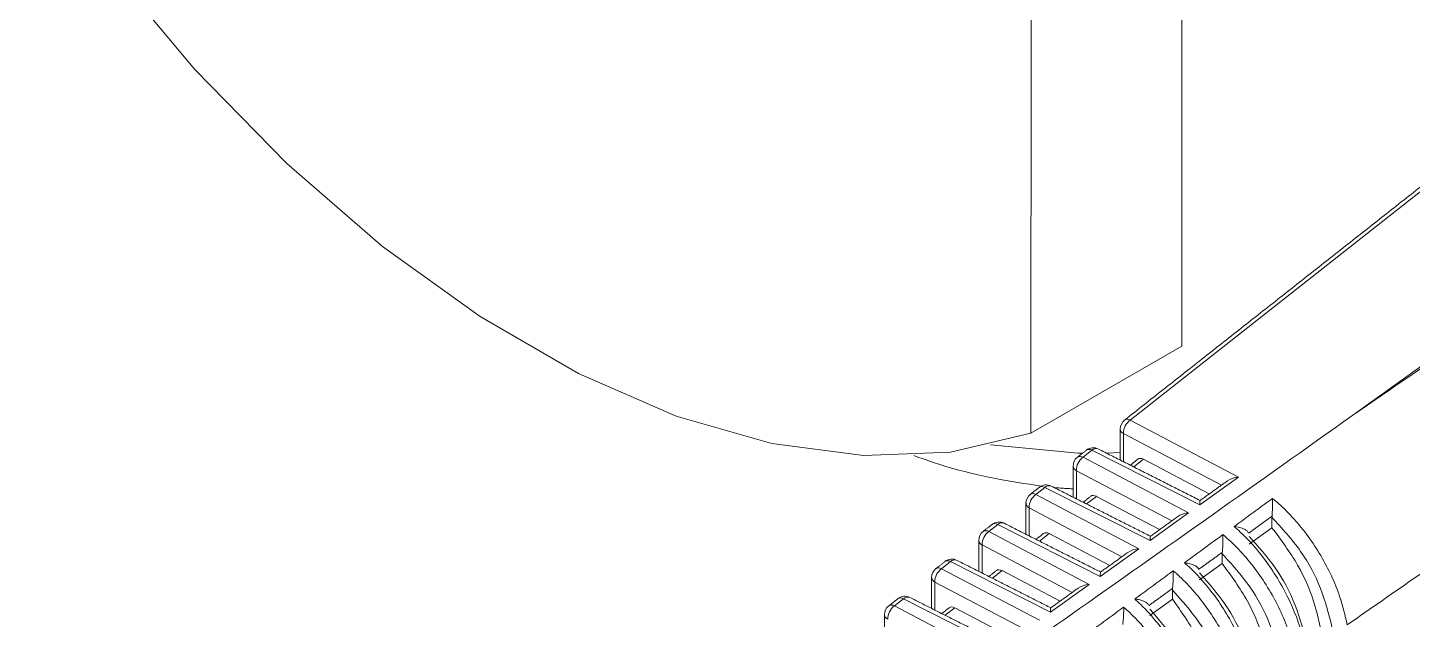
# Model space of a CAD drawing. Extents: x 12.1 to 108.7, y 1 to 80.4.
# Drawn here: x 17.79 to 19.009, y 60.665 to 61.186 of the extents above; entities that cross this region are included whole.
import ezdxf

# ---------------------------------------------------------------- set-up
doc = ezdxf.new("R2010")
doc.units = 0
doc.header["$MEASUREMENT"] = 0
doc.linetypes.add('SLD-Solid', pattern=[0])
doc.layers.add('OBJECT', color=7, linetype='CONTINUOUS')

msp = doc.modelspace()

# ---------------------------------------------------------------- linework, layer by layer
at = {"layer": 'OBJECT', "linetype": 'SLD-Solid', "lineweight": 15}
for p, q in [((18.8074, 67.7251), (18.8063, 60.9054)), ((18.6744, 67.6484), (18.6734, 60.8287)), ((19.0345, 61.0558), (18.7608, 60.8402)), ((18.9569, 60.8445), (19.161, 60.9913)), ((18.6734, 60.8287), (18.8063, 60.9054)), ((18.7608, 60.8402), (18.8561, 60.79)), ((18.8412, 60.7829), (18.7549, 60.8284)), ((18.7549, 60.8284), (18.7549, 60.8035)), ((18.7271, 60.8136), (18.7193, 60.8075)), ((18.8221, 60.7655), (18.7271, 60.8136)), ((18.7399, 60.8112), (18.7521, 60.8117)), ((18.7974, 60.7514), (18.7134, 60.7956)), ((18.7134, 60.7956), (18.7134, 60.7708)), ((18.7193, 60.8075), (18.8123, 60.7585)), ((18.7725, 60.8058), (18.7639, 60.799)), ((18.7725, 60.8058), (18.8305, 60.7752)), ((18.8561, 60.79), (18.8221, 60.7655)), ((18.6856, 60.7809), (18.6777, 60.7747)), ((18.6777, 60.7747), (18.7684, 60.7269)), ((18.7783, 60.734), (18.6856, 60.7809)), ((18.731, 60.773), (18.7224, 60.7663)), ((18.731, 60.773), (18.7867, 60.7437)), ((18.7535, 60.7198), (18.6718, 60.7629)), ((18.6718, 60.7629), (18.6718, 60.7382)), ((18.6441, 60.7482), (18.6362, 60.742)), ((18.7344, 60.7025), (18.6441, 60.7482)), ((18.8123, 60.7585), (18.7783, 60.734)), ((18.8857, 60.7454), (18.8857, 60.7544)), ((18.6362, 60.742), (18.7246, 60.6954)), ((18.6894, 60.7403), (18.6809, 60.7336)), ((18.6894, 60.7403), (18.7428, 60.7121)), ((18.8657, 60.731), (18.8857, 60.7454)), ((18.7097, 60.6883), (18.6303, 60.7302)), ((18.6303, 60.7302), (18.6303, 60.7055)), ((18.7684, 60.7269), (18.7344, 60.7025)), ((18.8419, 60.7139), (18.8419, 60.7224)), ((18.6025, 60.7155), (18.5947, 60.7093)), ((18.6906, 60.671), (18.6025, 60.7155)), ((18.8219, 60.6995), (18.8419, 60.7139)), ((18.5947, 60.7093), (18.6808, 60.6639)), ((18.6479, 60.7076), (18.6394, 60.7009)), ((18.6479, 60.7076), (18.699, 60.6806)), ((18.6658, 60.6568), (18.5888, 60.6974)), ((18.5888, 60.6974), (18.5888, 60.6728)), ((18.7246, 60.6954), (18.6906, 60.671)), ((18.798, 60.6824), (18.798, 60.6904)), ((18.561, 60.6828), (18.5531, 60.6765)), ((18.5531, 60.6765), (18.6369, 60.6324)), ((18.6468, 60.6394), (18.561, 60.6828)), ((18.6063, 60.6748), (18.5979, 60.6682)), ((18.6063, 60.6748), (18.6551, 60.6491)), ((18.778, 60.668), (18.798, 60.6824))]:
    msp.add_line(p, q, dxfattribs=at)
at = {"layer": 'OBJECT', "linetype": 'SLD-Solid', "lineweight": 15, "flags": 128}
for points in [[(17.7895, 61.3391), (17.8604, 61.2405), (17.9369, 61.1491), (18.0178, 61.0663), (18.102, 60.9933), (18.1881, 60.9314), (18.2748, 60.8813), (18.3609, 60.8438), (18.4451, 60.8196), (18.526, 60.8089), (18.6025, 60.8119), (18.6734, 60.8287)], [(18.6376, 60.8184), (18.7151, 60.8111), (18.7187, 60.811)]]:
    msp.add_lwpolyline(points, dxfattribs=at)
at = {"layer": 'OBJECT', "linetype": 'SLD-Solid', "lineweight": 15}
for centre, radius, start, end in [((18.7621, 60.8324), 0.01, 128.2361, 180), ((18.7568, 60.8327), 0.00479, 184.135, 246.5137), ((18.7698, 60.8284), 0.0149, 127.0577, 180.0165), ((18.7583, 60.8362), 0.00473, 57.9077, 121.0665), ((18.7168, 60.8036), 0.00458, 56.7349, 122.2392), ((18.7283, 60.8058), 0.01, 63.1776, 128.2361), ((18.7245, 60.8098), 0.00458, 56.7349, 122.2392), ((18.7308, 60.8096), 0.00551, 68.9256, 133.0264), ((18.7205, 60.7997), 0.01, 128.2361, 180), ((18.7153, 60.8), 0.00479, 184.135, 246.5137), ((18.7282, 60.7956), 0.0149, 127.0577, 180.0165), ((18.679, 60.7669), 0.01, 128.2361, 180), ((18.6867, 60.7629), 0.0149, 127.0577, 180.0165), ((18.6752, 60.7709), 0.00458, 56.7349, 122.2392), ((18.6868, 60.7731), 0.01, 63.1776, 128.2361), ((18.683, 60.7771), 0.00458, 56.7349, 122.2392), ((18.6893, 60.7769), 0.00551, 68.9256, 133.0264), ((18.6738, 60.7673), 0.00479, 184.135, 246.5137), ((18.6453, 60.7404), 0.01, 63.1776, 128.2361), ((18.6415, 60.7444), 0.00458, 56.7349, 122.2392), ((18.6478, 60.7442), 0.00551, 68.9256, 133.0264), ((18.6374, 60.7342), 0.01, 128.2361, 180), ((18.6452, 60.7302), 0.0149, 127.0577, 180.0165), ((18.6337, 60.7382), 0.00458, 56.7349, 122.2392), ((18.6322, 60.7345), 0.00479, 184.135, 246.5137), ((18.6038, 60.7077), 0.01, 63.1776, 128.2361), ((18.6, 60.7117), 0.00458, 56.7349, 122.2392), ((18.6063, 60.7115), 0.00551, 68.9256, 133.0264), ((18.5959, 60.7015), 0.01, 128.2361, 180), ((18.5907, 60.7018), 0.00479, 184.135, 246.5137), ((18.6036, 60.6974), 0.0149, 127.0577, 180.0165), ((18.5921, 60.7054), 0.00458, 56.7349, 122.2392), ((18.5543, 60.6687), 0.01, 128.2361, 180), ((18.5621, 60.6647), 0.0149, 127.0577, 180.0165), ((18.5506, 60.6727), 0.00458, 56.7349, 122.2392), ((18.5623, 60.675), 0.01, 63.1776, 128.2361), ((18.5585, 60.679), 0.00458, 56.7349, 122.2392), ((18.5648, 60.6788), 0.00551, 68.9256, 133.0264), ((18.5491, 60.6691), 0.00479, 184.135, 246.5137)]:
    msp.add_arc(centre, radius, start, end, dxfattribs=at)
for centre, major_axis, ratio, start_param, end_param in [((20.544, 63.8764), (13.5348, 9.6488), 0.094709, 4.527712, 4.543224), ((18.7729, 60.7973), (-0.00494, 0.00879), 0.568104, 5.562304, 6.372114), ((18.8573, 60.7822), (0.0141, 0.001), 0.559485, 1.619644, 2.406669), ((18.7314, 60.7646), (-0.00494, 0.00879), 0.568104, 5.562304, 6.372114), ((18.8233, 60.7577), (-0.0009, 0.0117), 0.071971, 0.043681, 0.830706), ((18.8135, 60.7507), (0.0141, 0.001), 0.559485, 1.619644, 2.406669), ((18.6898, 60.7318), (-0.00494, 0.00879), 0.568104, 5.562304, 6.372114), ((18.7795, 60.7262), (-0.0009, 0.0117), 0.071971, 0.043681, 0.830706), ((18.7697, 60.7191), (0.0141, 0.001), 0.559485, 1.619644, 2.406669), ((18.6483, 60.6991), (-0.00494, 0.00879), 0.568104, 5.562304, 6.372114), ((18.7357, 60.6947), (-0.0009, 0.0117), 0.071971, 0.043681, 0.830706), ((18.7258, 60.6876), (0.0141, 0.001), 0.559485, 1.619644, 2.406669), ((18.6067, 60.6664), (-0.00494, 0.00879), 0.568104, 5.562304, 6.372114), ((18.6918, 60.6632), (-0.0009, 0.0117), 0.071971, 0.043681, 0.830706)]:
    msp.add_ellipse(centre, major_axis=major_axis, ratio=ratio, start_param=start_param, end_param=end_param, dxfattribs=at)
for points, knots in [([(18.8067, 62.9591), (18.8112, 62.9561), (18.8566, 62.9263), (18.9305, 62.8433), (19.0284, 62.7137), (19.1113, 62.5605), (19.1841, 62.3857), (19.244, 62.1937), (19.2912, 61.9884), (19.324, 61.7829), (19.3426, 61.5896), (19.3475, 61.4173), (19.3415, 61.2696), (19.3281, 61.1916), (19.3215, 61.1536)], [0, 0, 0, 0, 0.0090948, 0.0910381, 0.1730185, 0.2594217, 0.3458505, 0.4420759, 0.5382785, 0.6363083, 0.7342892, 0.824477, 0.9146667, 1, 1, 1, 1]), ([(19.2483, 60.866), (19.1909, 60.826), (19.0922, 60.7573), (18.9934, 60.6886), (18.952, 60.6598)], [0, 0, 0, 0, 0.581449, 1, 1, 1, 1]), ([(18.451, 60.4887), (18.4551, 60.4915), (18.4755, 60.5058), (18.5615, 60.5657), (18.7268, 60.6811), (18.8743, 60.7858), (18.9569, 60.8445)], [0, 0, 0, 0, 0.024148, 0.120739, 0.507103, 1, 1, 1, 1]), ([(18.5701, 60.8089), (18.5799, 60.8055), (18.6178, 60.7922), (18.6549, 60.7863), (18.6824, 60.782)], [0, 0, 0, 0, 0.257824, 1, 1, 1, 1]), ([(18.8523, 60.7465), (18.857, 60.7499), (18.8683, 60.7581), (18.8796, 60.7664), (18.8862, 60.7712)], [0, 0, 0, 0, 0.4125571, 1, 1, 1, 1]), ([(18.8862, 60.7712), (18.8862, 60.7712), (18.8863, 60.7701), (18.8863, 60.7675), (18.8862, 60.7632), (18.886, 60.7588), (18.8858, 60.7566), (18.8858, 60.7556)], [0, 0, 0, 0, 0.007744, 0.250695, 0.570354, 0.807208, 1, 1, 1, 1]), ([(18.8862, 60.7712), (18.8881, 60.7697), (18.8946, 60.7642), (18.9099, 60.7488), (18.9297, 60.7215), (18.9453, 60.6885), (18.9501, 60.6681), (18.952, 60.6598)], [0, 0, 0, 0, 0.0597754, 0.2071609, 0.5014118, 0.7959342, 1, 1, 1, 1]), ([(18.9385, 60.6582), (18.9357, 60.6694), (18.9301, 60.6918), (18.9115, 60.7267), (18.8945, 60.7449), (18.8857, 60.7544)], [0, 0, 0, 0, 0.324207, 0.64849, 1, 1, 1, 1]), ([(18.8086, 60.7145), (18.8133, 60.718), (18.8246, 60.7262), (18.8359, 60.7345), (18.8425, 60.7393)], [0, 0, 0, 0, 0.412528, 1, 1, 1, 1]), ([(18.8425, 60.7393), (18.8425, 60.7393), (18.8425, 60.7383), (18.8426, 60.7357), (18.8425, 60.7315), (18.8423, 60.7271), (18.842, 60.7248), (18.8419, 60.7237)], [0, 0, 0, 0, 0.007812, 0.231081, 0.559204, 0.802812, 1, 1, 1, 1]), ([(18.8425, 60.7393), (18.8444, 60.7377), (18.8508, 60.7322), (18.8659, 60.7166), (18.8856, 60.6892), (18.9007, 60.6564), (18.9052, 60.6365), (18.907, 60.6286)], [0, 0, 0, 0, 0.059495, 0.208459, 0.505892, 0.803608, 1, 1, 1, 1]), ([(18.9161, 60.6349), (18.9148, 60.6409), (18.911, 60.6589), (18.8979, 60.6903), (18.878, 60.7205), (18.8619, 60.7381), (18.8541, 60.7449), (18.8523, 60.7465)], [0, 0, 0, 0, 0.148503, 0.448596, 0.748256, 0.940444, 1, 1, 1, 1]), ([(18.8652, 60.7406), (18.8648, 60.7413), (18.864, 60.7426), (18.8612, 60.7444), (18.8573, 60.7458), (18.854, 60.7464), (18.8524, 60.7465), (18.8523, 60.7465)], [0, 0, 0, 0, 0.199298, 0.397083, 0.7009, 0.992023, 1, 1, 1, 1]), ([(18.8657, 60.7377), (18.8736, 60.7289), (18.8894, 60.7114), (18.908, 60.6768), (18.9137, 60.6535), (18.9167, 60.6414)], [0, 0, 0, 0, 0.324373, 0.64869, 1, 1, 1, 1]), ([(18.8857, 60.7454), (18.8937, 60.7347), (18.9096, 60.7134), (18.9232, 60.6812), (18.9272, 60.6624), (18.9286, 60.6556)], [0, 0, 0, 0, 0.390004, 0.779955, 1, 1, 1, 1]), ([(18.8935, 60.627), (18.8908, 60.6382), (18.8853, 60.6606), (18.8669, 60.6951), (18.8503, 60.7132), (18.8419, 60.7224)], [0, 0, 0, 0, 0.328087, 0.656253, 1, 1, 1, 1]), ([(18.8711, 60.6037), (18.8699, 60.6097), (18.8661, 60.6277), (18.8531, 60.6591), (18.8335, 60.689), (18.8177, 60.7063), (18.8104, 60.7129), (18.8086, 60.7145)], [0, 0, 0, 0, 0.150136, 0.453531, 0.756488, 0.940721, 1, 1, 1, 1]), ([(18.8213, 60.7088), (18.8209, 60.7094), (18.82, 60.7108), (18.8167, 60.7127), (18.8128, 60.714), (18.8099, 60.7144), (18.8086, 60.7145), (18.8086, 60.7145)], [0, 0, 0, 0, 0.2034759, 0.4500542, 0.7730993, 0.9919382, 1, 1, 1, 1]), ([(18.8419, 60.7139), (18.8497, 60.7031), (18.8655, 60.6815), (18.8783, 60.6498), (18.8821, 60.6317), (18.8834, 60.6255)], [0, 0, 0, 0, 0.397554, 0.795054, 1, 1, 1, 1]), ([(18.7649, 60.6826), (18.7695, 60.686), (18.7808, 60.6942), (18.7921, 60.7025), (18.7988, 60.7074)], [0, 0, 0, 0, 0.412497, 1, 1, 1, 1]), ([(18.7988, 60.7074), (18.7988, 60.7073), (18.7988, 60.7064), (18.7988, 60.7039), (18.7987, 60.6998), (18.7985, 60.6953), (18.7982, 60.6929), (18.7981, 60.6919)], [0, 0, 0, 0, 0.0078827, 0.210618, 0.5474526, 0.7981654, 1, 1, 1, 1]), ([(18.7988, 60.7074), (18.8006, 60.7058), (18.807, 60.7001), (18.822, 60.6844), (18.8414, 60.6567), (18.8561, 60.6244), (18.8604, 60.6049), (18.8621, 60.5974)], [0, 0, 0, 0, 0.059218, 0.209832, 0.510595, 0.811653, 1, 1, 1, 1]), ([(18.8219, 60.7057), (18.8297, 60.6968), (18.8454, 60.679), (18.8635, 60.6448), (18.8689, 60.6219), (18.8717, 60.6102)], [0, 0, 0, 0, 0.328437, 0.656814, 1, 1, 1, 1]), ([(18.8485, 60.5958), (18.8458, 60.607), (18.8404, 60.6295), (18.8223, 60.6635), (18.8061, 60.6814), (18.798, 60.6904)], [0, 0, 0, 0, 0.332167, 0.664414, 1, 1, 1, 1]), ([(18.7211, 60.6506), (18.7258, 60.654), (18.7371, 60.6623), (18.7484, 60.6705), (18.755, 60.6754)], [0, 0, 0, 0, 0.412464, 1, 1, 1, 1]), ([(18.755, 60.6754), (18.755, 60.6754), (18.7551, 60.6745), (18.7551, 60.6721), (18.755, 60.668), (18.7547, 60.6635), (18.7544, 60.6611), (18.7543, 60.66)], [0, 0, 0, 0, 0.0079564, 0.1892783, 0.5350667, 0.7932524, 1, 1, 1, 1]), ([(18.755, 60.6754), (18.7568, 60.6738), (18.7632, 60.6681), (18.7781, 60.6522), (18.7973, 60.6243), (18.8114, 60.5923), (18.8155, 60.5733), (18.8171, 60.5662)], [0, 0, 0, 0, 0.058943, 0.211285, 0.515535, 0.820092, 1, 1, 1, 1]), ([(18.8262, 60.5725), (18.8249, 60.5785), (18.8211, 60.5965), (18.8082, 60.6279), (18.789, 60.6574), (18.7736, 60.6745), (18.7666, 60.681), (18.7649, 60.6826)], [0, 0, 0, 0, 0.151845, 0.458695, 0.765103, 0.940995, 1, 1, 1, 1]), ([(18.7774, 60.6769), (18.777, 60.6775), (18.776, 60.6789), (18.7728, 60.6808), (18.7689, 60.682), (18.766, 60.6825), (18.7649, 60.6826), (18.7649, 60.6826)], [0, 0, 0, 0, 0.207488, 0.460443, 0.790805, 0.99185, 1, 1, 1, 1]), ([(18.778, 60.6737), (18.7858, 60.6647), (18.8014, 60.6467), (18.8189, 60.6127), (18.8241, 60.5903), (18.8267, 60.5791)], [0, 0, 0, 0, 0.332714, 0.665366, 1, 1, 1, 1]), ([(18.798, 60.6824), (18.8058, 60.6714), (18.8213, 60.6496), (18.8335, 60.6185), (18.8371, 60.601), (18.8382, 60.5955)], [0, 0, 0, 0, 0.405542, 0.811028, 1, 1, 1, 1])]:
    msp.add_open_spline(points, degree=3, knots=knots, dxfattribs=at)
for points in [[(19.0296, 61.056), (18.7559, 60.8403)], [(18.7521, 60.8324), (18.7521, 60.805)], [(18.7221, 60.8136), (18.7143, 60.8075)], [(18.8224, 60.7694), (18.7328, 60.8147)], [(18.7105, 60.7997), (18.7105, 60.7723)], [(18.7676, 60.8058), (18.7609, 60.8005)], [(18.8465, 60.7867), (18.8224, 60.7694)], [(18.6806, 60.7809), (18.6728, 60.7748)], [(18.7786, 60.7379), (18.6913, 60.782)], [(18.6938, 60.7807), (18.7105, 60.7796)], [(18.726, 60.7731), (18.7194, 60.7678)], [(18.669, 60.7669), (18.669, 60.7396)], [(18.6391, 60.7482), (18.6312, 60.7421)], [(18.7348, 60.7063), (18.6498, 60.7493)], [(18.8027, 60.7552), (18.7786, 60.7378)], [(18.8858, 60.7556), (18.8652, 60.7406)], [(18.8857, 60.7544), (18.8858, 60.7556)], [(18.6845, 60.7403), (18.6778, 60.7351)], [(18.6274, 60.7342), (18.6274, 60.7069)], [(18.7589, 60.7237), (18.7347, 60.7063)], [(18.8419, 60.7237), (18.8213, 60.7088)], [(18.8419, 60.7224), (18.8419, 60.7237)], [(18.5976, 60.7155), (18.5897, 60.7093)], [(18.6909, 60.6748), (18.6083, 60.7166)], [(18.5859, 60.7015), (18.5859, 60.6742)], [(18.6429, 60.7076), (18.6363, 60.7024)], [(18.715, 60.6922), (18.6909, 60.6748)], [(18.7981, 60.6919), (18.7774, 60.6769)], [(18.798, 60.6904), (18.7981, 60.6919)], [(18.5561, 60.6828), (18.5482, 60.6766)], [(18.6471, 60.6433), (18.5668, 60.6839)], [(18.6014, 60.6749), (18.5948, 60.6697)], [(18.5443, 60.6687), (18.5443, 60.6415)]]:
    msp.add_open_spline(points, degree=1, dxfattribs=at)

doc.saveas('drawing.dxf')
